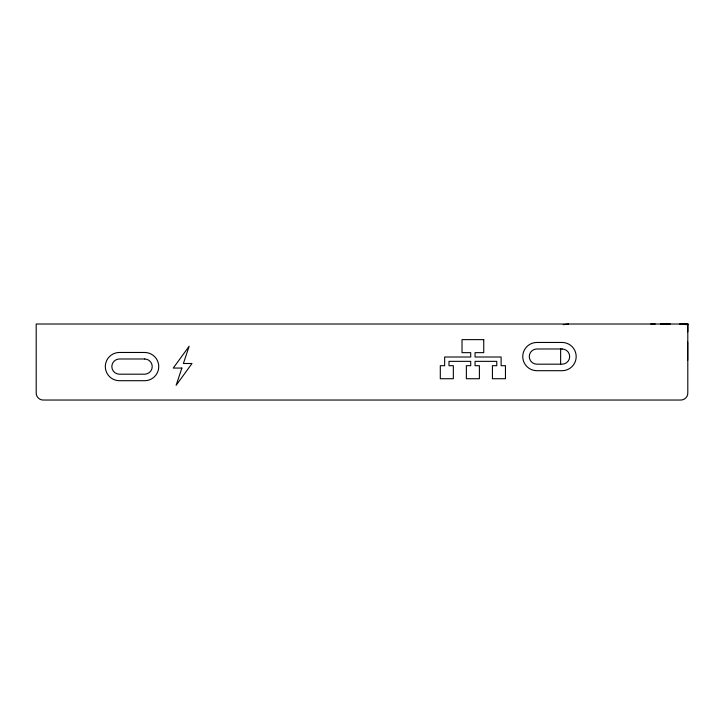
<?xml version="1.0" encoding="UTF-8"?>
<svg xmlns="http://www.w3.org/2000/svg" width="724" height="724" viewBox="0 0 724 724"><rect width="100%" height="100%" fill="white"/><g stroke="black" fill="none" stroke-linecap="round" stroke-linejoin="round"><path stroke-width="1.09" d="M687.366 325.764L687.8 324.017L679.981 324.026L687.8 324.017L687.8 392.218C688.28 396.698 684.461 400.517 679.981 400.037L44.019 400.037C39.539 400.517 35.72 396.698 36.2 392.218L36.2 324.017L687.8 324.017L687.8 331.845M685.194 324.678L687.8 324.017M563.317 324.669L568.539 324.017M670.315 324.017L661.845 324.026M660.46 324.035L663.799 324.017M650.722 324.017L654.016 324.026M652.505 324.017L655.22 324.035M687.691 342.045L687.691 360.29M560.629 348.543L560.629 364.38M181.878 368.063L176.122 385.331L191.996 363.493L183.398 363.493L189.154 346.235L173.271 368.063L181.878 368.063M483.741 339.628L462.021 339.628L462.021 352.66L470.709 352.66L470.709 357.004L444.645 357.004L444.645 365.692L440.301 365.692L440.301 378.724L453.333 378.724L453.333 365.692L448.989 365.692L448.989 361.348L470.709 361.348L470.709 365.692L466.365 365.692L466.365 378.724L479.397 378.724L479.397 365.692L475.053 365.692L475.053 361.348L496.773 361.348L496.773 365.692L492.429 365.692L492.429 378.724L505.461 378.724L505.461 365.692L501.117 365.692L501.117 357.004L475.053 357.004L475.053 352.66L483.741 352.66L483.741 339.628M562.068 342.461L536.873 342.461A14.118 14.118 0 0 0 522.755 356.579A14.118 14.118 0 0 0 536.873 370.697L562.068 370.697A14.118 14.118 0 0 0 576.186 356.579A14.118 14.118 0 0 0 562.068 342.461M562.068 348.977L536.873 348.977A7.602 7.602 0 0 0 529.271 356.579A7.602 7.602 0 0 0 536.873 364.181L562.068 364.181A7.602 7.602 0 0 0 569.67 356.579A7.602 7.602 0 0 0 562.068 348.977M144.628 352.47L119.433 352.47A14.118 14.118 0 0 0 105.315 366.588A14.118 14.118 0 0 0 119.433 380.706L144.628 380.706A14.118 14.118 0 0 0 158.746 366.588A14.118 14.118 0 0 0 144.628 352.47M144.628 358.986L119.433 358.986A7.602 7.602 0 0 0 111.831 366.588A7.602 7.602 0 0 0 119.433 374.19L144.628 374.19A7.602 7.602 0 0 0 152.23 366.588A7.602 7.602 0 0 0 144.628 358.986"/></g></svg>
